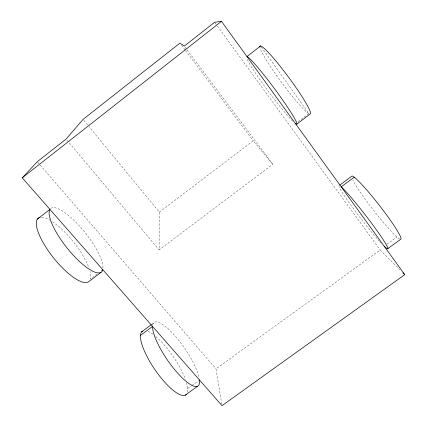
<?xml version="1.0" encoding="UTF-8"?>
<svg xmlns="http://www.w3.org/2000/svg" width="427" height="427" viewBox="0 0 427 427"><rect width="100%" height="100%" fill="white"/><g stroke="black" fill="none" stroke-linecap="round" stroke-linejoin="round"><path stroke-width="0.32" stroke-dasharray="2.13 1.6" d="M187.074 49.852L272.789 164.299L159.106 249.912L159.356 212.107L88.96 126.611M159.356 212.107L253.222 140.782L272.789 164.299M97.11 273.974L90.401 279.055A40.57 12.767 51.4 0 0 90.006 271.455M298.11 121.775L308.881 113.625L260.988 46.527M151.932 324.242L153.49 323.09M187.629 388.613L191.248 385.992M191.766 385.613L198.486 380.745M386.841 244.303L396.934 236.99M221.8 404.337L216.009 368.869L380.179 249.966L401.038 270.915M37.725 162.196L216.009 368.869M66.927 140.088L159.106 249.912M83.873 120.43L88.538 126.093M185.078 47.189L186.674 49.319M181.544 45.203L185.131 49.98M185.531 50.514L253.222 140.782M215.032 22.796L216.991 25.497M217.386 26.036L380.179 249.966M50.765 208.44A40.661 11.833 51.5 0 1 81.007 227.74A40.661 11.833 51.5 0 1 103.003 267.937M381.22 243.171A39.924 2.877 52.3 0 1 380.249 242.114M379.486 241.276A39.924 2.877 52.3 0 1 354.175 209.732A39.924 2.877 52.3 0 1 338.958 186.332M152.695 325.096A38.627 10.424 55.4 0 1 175.257 336.156A38.627 10.424 55.4 0 1 199.249 378.231M292.682 121.177A42.113 3.277 53.4 0 1 266.24 88.528A42.113 3.277 53.4 0 1 246.705 58.221M399.752 239.088A40.015 3.827 52.1 0 1 376.086 213.585A40.015 3.827 52.1 0 1 352.723 179.948M308.881 113.625A42.214 4.366 53.5 0 1 281.446 82.246A42.214 4.366 53.5 0 1 259.91 47.344M148.014 331.411A38.547 11.246 55.7 0 1 152.861 334.224M155.802 336.524A38.547 11.246 55.7 0 1 185.361 379.293M186.482 382.715A38.547 11.246 55.7 0 1 187.223 392.893M41.766 217.226A40.57 12.767 51.4 0 1 49.932 220.156M52.484 221.741A40.57 12.767 51.4 0 1 89.024 268.204"/><path stroke-width="0.64" d="M22.252 177.829L37.293 161.694L66.068 139.069L83.025 119.4L179.954 43.079L184.283 46.127L214.637 22.257L221.48 21.35L404.748 274.641L222.013 405.65L22.252 177.829L221.48 21.35M37.282 219.2L49.927 209.39A40.661 11.833 51.5 0 0 71.063 252.741A40.661 11.833 51.5 0 0 102.79 269.677L101.754 270.456M260.603 45.983L246.961 56.567A42.113 3.277 53.4 0 1 278.473 94.105A42.113 3.277 53.4 0 1 295.548 123.718M101.018 272.346L88.437 281.868A40.57 12.767 51.4 0 1 51.096 254.722A40.57 12.767 51.4 0 1 40.079 217.338M296.872 124.086L310.429 113.828A42.214 4.366 53.5 0 0 286.357 74.239A42.214 4.366 53.5 0 0 259.851 46.89M141.534 331.944L151.414 324.627M339.791 185.105L352.083 175.999A40.015 3.827 52.1 0 1 379.619 205.707A40.015 3.827 52.1 0 1 401.006 239.067L387.849 248.583M140.43 335.43L152.567 326.447A38.627 10.424 55.4 0 0 176.954 372.339A38.627 10.424 55.4 0 0 199.521 379.998M354.239 177.173L341.205 186.818A39.924 2.877 52.3 0 1 375.05 227.959A39.924 2.877 52.3 0 1 384.188 246.224M185.227 395.188L197.477 386.328M402.896 272.778L404.748 274.641M186.215 394.527A38.547 11.246 55.7 0 1 155.182 370.017A38.547 11.246 55.7 0 1 142.404 331.149"/></g></svg>
